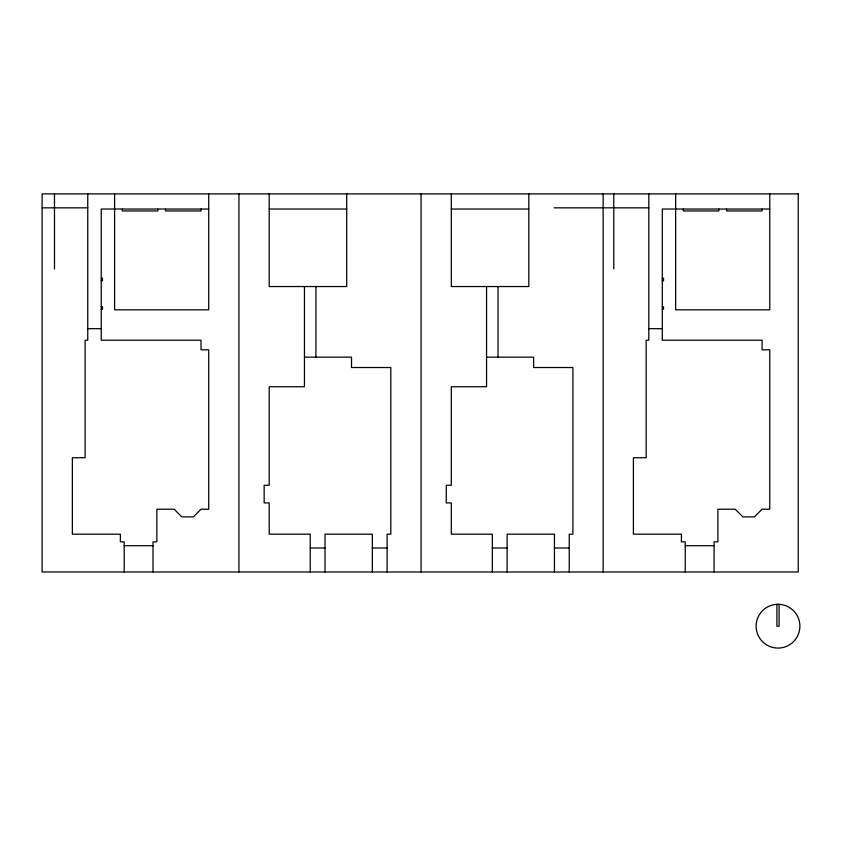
<?xml version="1.0" encoding="UTF-8"?>
<svg xmlns="http://www.w3.org/2000/svg" width="842" height="842" viewBox="0 0 842 842"><rect width="100%" height="100%" fill="white"/><g stroke="black" fill="none" stroke-linecap="round" stroke-linejoin="round"><path stroke-width="1.26" d="M42.1 207.837L87.757 207.837M554.047 207.837L648.814 207.837M208.711 209.037L101.24 209.037L101.24 340.2L201.028 340.2L201.028 349.798L208.711 349.798L208.711 509.21L201.028 509.21L193.344 516.883L181.819 516.883L174.136 509.21L156.854 509.21L156.854 541.859L153.012 541.859L153.012 571.981M269.198 209.037L346.704 209.037M451.301 209.037L528.808 209.037M769.767 209.037L662.296 209.037L662.296 340.2L762.084 340.2L762.084 349.798L769.767 349.798L769.767 509.21L762.084 509.21L754.4 516.883L742.876 516.883L735.192 509.21L717.91 509.21L717.91 541.859L714.069 541.859L714.069 571.981M101.24 278.228L102.471 278.228L102.471 280.796L101.24 280.796M662.296 278.228L663.528 278.228L663.528 280.796L662.296 280.796M101.24 306.72L102.471 306.72L102.471 309.277L101.24 309.277M662.296 306.72L663.528 306.72L663.528 309.277L662.296 309.277M87.757 328.675L101.24 328.675M648.814 328.675L662.296 328.675M304.446 357.155L351.524 357.155L351.524 367.522L390.804 367.522L390.804 534.175L387.131 534.175L387.131 571.981M486.55 357.155L533.628 357.155L533.628 367.522L572.907 367.522L572.907 534.175L569.234 534.175L569.234 571.981M124.206 545.7L153.012 545.7M685.262 545.7L714.069 545.7M310.235 548.005L325.023 548.005M372.343 548.005L387.131 548.005M492.338 548.005L507.126 548.005M554.446 548.005L569.234 548.005M779.103 604.367L779.103 626.195L776.913 626.195L776.913 604.367M769.767 193.913L769.767 309.824L675.652 309.824L675.652 193.913M762.084 209.037L762.084 210.953L726.551 210.953L726.551 209.037M718.868 209.037L718.868 210.953L683.336 210.953L683.336 209.037M685.262 571.981L685.262 541.859L681.42 541.859L681.42 534.175L633.405 534.175L633.405 457.732L646.172 457.732L646.172 340.2L648.814 340.2L648.814 193.913M613.765 193.913L613.765 268.987M603.156 193.913L603.156 571.981M554.446 571.981L554.446 534.175L507.126 534.175L507.126 571.981M528.808 193.913L528.808 286.543L451.301 286.543L451.301 193.913M498.022 286.543L498.022 357.155M492.338 571.981L492.338 534.175L451.301 534.175L451.301 502.906L446.26 502.906L446.26 485.266L451.301 485.266L451.301 386.731L486.55 386.731L486.55 286.543M421.053 193.913L421.053 571.981M372.343 571.981L372.343 534.175L325.023 534.175L325.023 571.981M346.704 193.913L346.704 286.543L269.198 286.543L269.198 193.913M315.918 286.543L315.918 357.155M310.235 571.981L310.235 534.175L269.198 534.175L269.198 502.906L264.156 502.906L264.156 485.266L269.198 485.266L269.198 386.731L304.446 386.731L304.446 286.543M238.949 193.913L238.949 571.981M208.711 193.913L208.711 309.824L114.596 309.824L114.596 193.913M201.028 209.037L201.028 210.953L165.495 210.953L165.495 209.037M157.812 209.037L157.812 210.953L122.279 210.953L122.279 209.037M124.206 571.981L124.206 541.859L120.364 541.859L120.364 534.175L72.349 534.175L72.349 457.732L85.116 457.732L85.116 340.2L87.757 340.2L87.757 193.913M54.488 193.913L54.488 268.987M778.008 604.293L775.145 604.482A21.892 21.892 0 0 0 759.537 637.952A21.892 21.892 0 0 0 796.469 637.952A21.892 21.892 0 0 0 780.86 604.482L778.008 604.293M798.237 193.913L42.1 193.913L42.1 571.981L798.237 571.981L798.237 193.913"/></g></svg>
